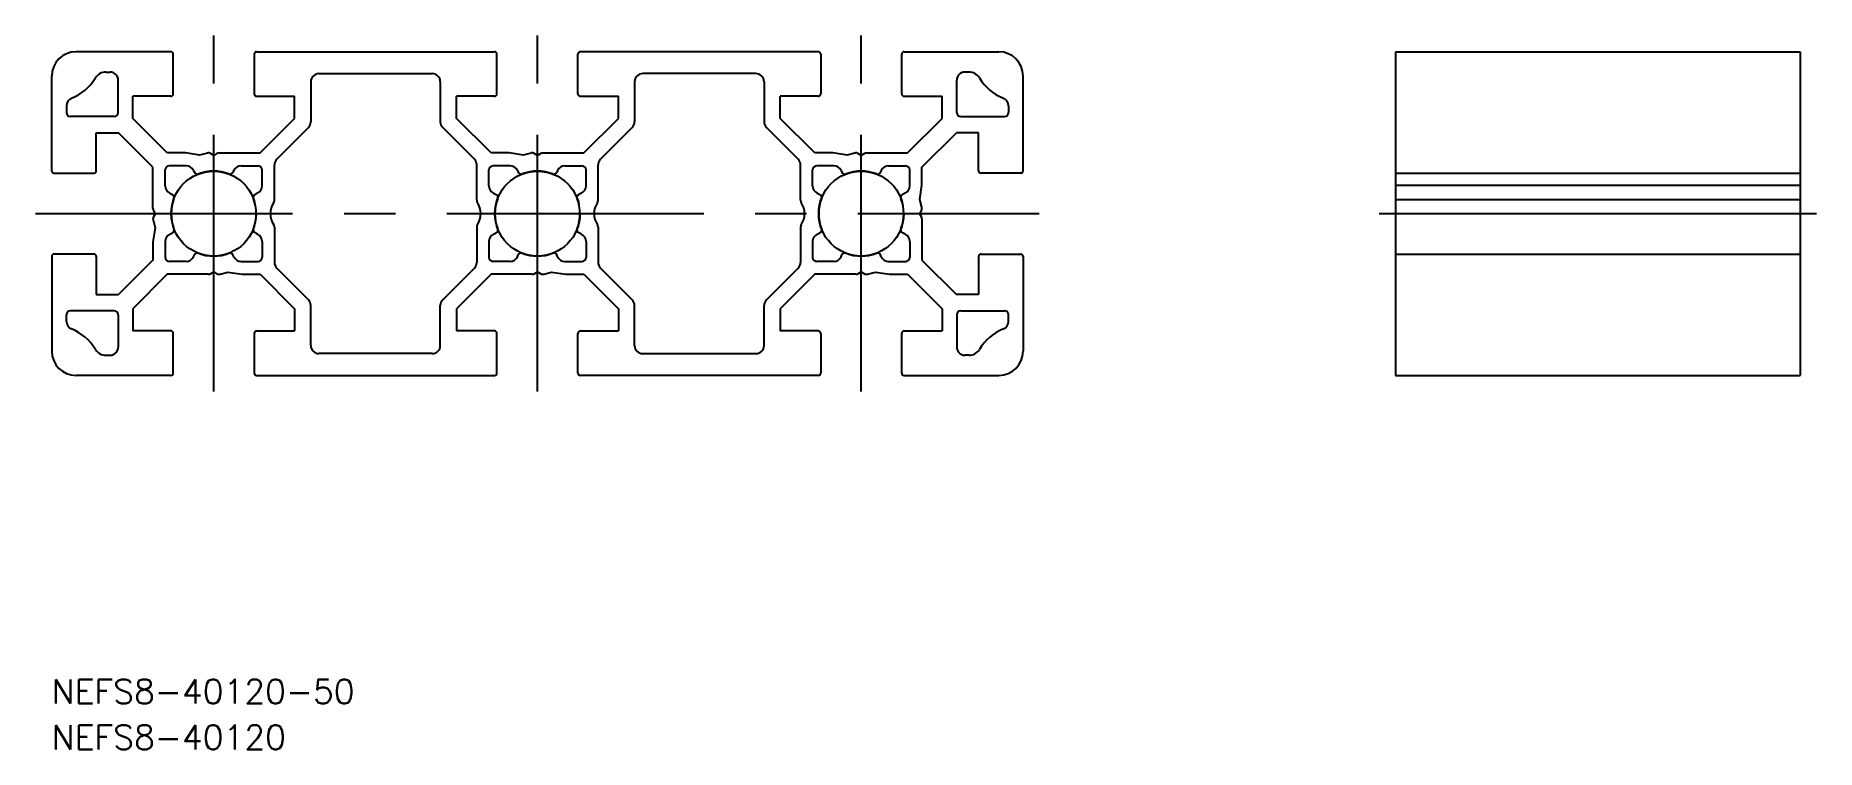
# Model space of a CAD drawing. Extents: x -62 to 158, y -66 to 22.
import ezdxf

# ---------------------------------------------------------------- set-up
doc = ezdxf.new("R2010")
doc.units = 0
doc.linetypes.add('CENTER', pattern=[50.8, 31.75, -6.35, 6.35, -6.35])
doc.linetypes.add('PHANTOM', pattern=[63.5, 31.75, -6.35, 6.35, -6.35, 6.35, -6.35])
doc.layers.get('0').update_dxf_attribs({"linetype": 'CONTINUOUS'})
doc.layers.add('CENTER', color=1, linetype='CENTER')
doc.styles.get("Standard").update_dxf_attribs({"font": 'txt.shx', "height": 3, "bigfont": 'bigfont.shx'})

# ---------------------------------------------------------------- blocks, each defined once
blk = doc.blocks.new('*U24')
at = {"color": 7, "linetype": 'CONTINUOUS'}
blk.add_text('NEFS8-40120-50', height=3, dxfattribs=at).set_placement((-60, -60.55))
blk = doc.blocks.new('*U25')
at = {"color": 7, "linetype": 'CONTINUOUS'}
blk.add_text('NEFS8-40120', height=3, dxfattribs=at).set_placement((-60, -66.21))

msp = doc.modelspace()

# ---------------------------------------------------------------- linework, layer by layer
at = {"color": 7, "linetype": 'CONTINUOUS'}
for p, q in [((-45.299999, 20), (-56.999999, 20)), ((-34.699999, 20), (-5.299999, 20)), ((34.700001, 20), (5.300001, 20)), ((45.300001, 20), (57.000001, 20)), ((106.006694, 20), (156.006694, 20)), ((106.006694, 20), (106.006694, -20)), ((156.006694, 20), (156.006694, -20)), ((-44.999999, 14.8), (-44.999999, 19.7)), ((-34.999999, 19.7), (-34.999999, 14.8)), ((-4.999999, 14.8), (-4.999999, 19.7)), ((5.000001, 14.8), (5.000001, 19.7)), ((35.000001, 19.7), (35.000001, 14.8)), ((45.000001, 14.8), (45.000001, 19.7)), ((-59.999999, 5.3), (-59.999999, 17)), ((-53.320486, 17.5), (-52.799999, 17.5)), ((-51.799999, 12.5), (-51.799999, 16.5)), ((-27.999999, 16.3), (-27.999999, 11.353554)), ((-26.999999, 17.3), (-12.999999, 17.3)), ((-11.999999, 16.3), (-11.999999, 11.353554)), ((12.000001, 16.3), (12.000001, 11.353554)), ((27.000001, 17.3), (13.000001, 17.3)), ((28.000001, 16.3), (28.000001, 11.353554)), ((51.800001, 12.5), (51.800001, 16.5)), ((53.320487, 17.5), (52.800001, 17.5)), ((60.000001, 5.3), (60.000001, 17)), ((-58.199999, 13.325422), (-58.199999, 12.5)), ((-49.999999, 11.767767), (-49.999999, 14.5)), ((-45.299999, 14.5), (-49.999999, 14.5)), ((-34.699999, 14.5), (-29.999999, 14.5)), ((-29.999999, 11.767767), (-29.999999, 14.5)), ((-9.999999, 11.767767), (-9.999999, 14.5)), ((-5.299999, 14.5), (-9.999999, 14.5)), ((5.300001, 14.5), (10.000001, 14.5)), ((10.000001, 11.767767), (10.000001, 14.5)), ((30.000001, 11.767767), (30.000001, 14.5)), ((34.700001, 14.5), (30.000001, 14.5)), ((45.300001, 14.5), (50.000001, 14.5)), ((50.000001, 11.767767), (50.000001, 14.5)), ((58.200001, 13.325422), (58.200001, 12.5)), ((-52.299999, 12), (-57.699999, 12)), ((-45.732232, 7.5), (-49.999999, 11.767767)), ((-34.267766, 7.5), (-29.999999, 11.767767)), ((-5.732232, 7.5), (-9.999999, 11.767767)), ((5.732234, 7.5), (10.000001, 11.767767)), ((34.267768, 7.5), (30.000001, 11.767767)), ((45.732234, 7.5), (50.000001, 11.767767)), ((52.300001, 12), (57.700001, 12)), ((-54.499999, 5.3), (-54.499999, 10)), ((-54.499999, 10), (-51.767766, 10)), ((-47.499999, 5.732233), (-51.767766, 10)), ((-28.292893, 10.646447), (-32.207106, 6.732233)), ((-7.792893, 6.732233), (-11.707106, 10.646447)), ((7.792894, 6.732233), (11.707107, 10.646447)), ((28.292894, 10.646447), (32.207107, 6.732233)), ((47.500001, 5.732233), (51.767768, 10)), ((54.500001, 10), (51.767768, 10)), ((54.500001, 5.3), (54.500001, 10)), ((-43.499999, 7.5), (-45.732232, 7.5)), ((-41.752412, 7.223209), (-43.499999, 7.5)), ((-40.782998, 7.482962), (-41.752412, 7.223209)), ((-39.999999, 7.2), (-40.403589, 7.433012)), ((-39.596409, 7.433012), (-39.999999, 7.2)), ((-39.346409, 7.5), (-34.267766, 7.5)), ((-3.499999, 7.5), (-5.732232, 7.5)), ((-1.752412, 7.223209), (-3.499999, 7.5)), ((-0.782998, 7.482962), (-1.752412, 7.223209)), ((0.000001, 7.2), (-0.403589, 7.433012)), ((0.403591, 7.433012), (0.000001, 7.2)), ((0.653591, 7.5), (5.732234, 7.5)), ((36.500001, 7.5), (34.267768, 7.5)), ((38.247588, 7.223209), (36.500001, 7.5)), ((39.217002, 7.482962), (38.247588, 7.223209)), ((40.000001, 7.2), (39.596411, 7.433012)), ((40.403591, 7.433012), (40.000001, 7.2)), ((40.653591, 7.5), (45.732234, 7.5)), ((-59.699999, 5), (-54.799999, 5)), ((-47.499999, 0.65359), (-47.499999, 5.732233)), ((-45.999999, 3.434916), (-45.999999, 5.4)), ((-43.388285, 5.9), (-45.499999, 5.9)), ((-42.481977, 5.322618), (-42.381801, 5.10779)), ((-37.518022, 5.322618), (-37.618198, 5.10779)), ((-36.611714, 5.9), (-34.499999, 5.9)), ((-33.999999, 3.434916), (-33.999999, 5.4)), ((-32.499999, 1.658313), (-32.499999, 6.025126)), ((-7.499999, 1.658313), (-7.499999, 6.025126)), ((-5.999999, 3.434916), (-5.999999, 5.4)), ((-3.388285, 5.9), (-5.499999, 5.9)), ((-2.481977, 5.322618), (-2.381801, 5.10779)), ((2.481978, 5.322618), (2.381802, 5.10779)), ((3.388286, 5.9), (5.500001, 5.9)), ((6.000001, 3.434916), (6.000001, 5.4)), ((7.500001, 1.658313), (7.500001, 6.025126)), ((32.500001, 1.658313), (32.500001, 6.025126)), ((34.000001, 3.434916), (34.000001, 5.4)), ((36.611715, 5.9), (34.500001, 5.9)), ((37.518023, 5.322618), (37.618199, 5.10779)), ((42.481978, 5.322618), (42.381802, 5.10779)), ((43.388286, 5.9), (45.500001, 5.9)), ((46.000001, 3.434916), (46.000001, 5.4)), ((47.500001, 3.5), (47.500001, 5.732233)), ((59.700001, 5), (54.800001, 5)), ((106.006694, 5), (156.006694, 5)), ((-45.422618, 2.528609), (-45.10779, 2.381802)), ((-34.577381, 2.528609), (-34.892209, 2.381802)), ((-5.422618, 2.528609), (-5.10779, 2.381802)), ((5.422619, 2.528609), (5.107791, 2.381802)), ((34.577382, 2.528609), (34.89221, 2.381802)), ((45.422619, 2.528609), (45.107791, 2.381802)), ((47.22321, 1.752413), (47.500001, 3.5)), ((106.006694, 3.5), (156.006694, 3.5)), ((-47.433011, 0.40359), (-47.199999, 0)), ((-47.199999, 0), (-47.433011, -0.40359)), ((47.200001, 0), (47.433013, 0.40359)), ((47.482963, 0.782999), (47.22321, 1.752413)), ((106.006694, 1.752412), (156.006694, 1.752412)), ((106.006694, 0), (156.006694, 0)), ((-47.223208, -1.752413), (-47.499999, -3.5)), ((-47.482961, -0.782999), (-47.223208, -1.752413)), ((-32.499999, -1.658312), (-32.499999, -6.025126)), ((-7.499999, -1.658312), (-7.499999, -6.025126)), ((7.500001, -1.658312), (7.500001, -6.025126)), ((32.500001, -1.658312), (32.500001, -6.025126)), ((47.433013, -0.40359), (47.200001, 0)), ((47.500001, -0.65359), (47.500001, -5.732233)), ((-47.499999, -3.5), (-47.499999, -5.732233)), ((-45.999999, -3.434916), (-45.999999, -5.4)), ((-45.422618, -2.528608), (-45.10779, -2.381801)), ((-34.577381, -2.528608), (-34.892209, -2.381801)), ((-33.999999, -3.434916), (-33.999999, -5.4)), ((-5.999999, -3.434916), (-5.999999, -5.4)), ((-5.422618, -2.528608), (-5.10779, -2.381801)), ((5.422619, -2.528608), (5.107791, -2.381801)), ((6.000001, -3.434916), (6.000001, -5.4)), ((34.000001, -3.434916), (34.000001, -5.4)), ((34.577382, -2.528608), (34.89221, -2.381801)), ((45.422619, -2.528608), (45.107791, -2.381801)), ((46.000001, -3.434916), (46.000001, -5.4)), ((-59.999999, -5.3), (-59.999999, -17)), ((-54.799999, -5), (-59.699999, -5)), ((-54.499999, -5.3), (-54.499999, -10)), ((-47.499999, -5.732233), (-51.767766, -10)), ((-43.388285, -5.9), (-45.499999, -5.9)), ((-42.481977, -5.322618), (-42.381801, -5.10779)), ((-37.518022, -5.322618), (-37.618198, -5.10779)), ((-36.611714, -5.9), (-34.499999, -5.9)), ((-3.388285, -5.9), (-5.499999, -5.9)), ((-2.481977, -5.322618), (-2.381801, -5.10779)), ((2.481978, -5.322618), (2.381802, -5.10779)), ((3.388286, -5.9), (5.500001, -5.9)), ((36.611715, -5.9), (34.500001, -5.9)), ((37.518023, -5.322618), (37.618199, -5.10779)), ((42.481978, -5.322618), (42.381802, -5.10779)), ((43.388286, -5.9), (45.500001, -5.9)), ((47.500001, -5.732233), (51.767768, -10)), ((54.500001, -5.3), (54.500001, -10)), ((54.800001, -5), (59.700001, -5)), ((60.000001, -5.3), (60.000001, -17)), ((106.006694, -5), (156.006694, -5)), ((-45.732232, -7.5), (-49.999999, -11.767767)), ((-40.653589, -7.5), (-45.732232, -7.5)), ((-40.403589, -7.433012), (-39.999999, -7.2)), ((-39.999999, -7.2), (-39.596409, -7.433012)), ((-39.217, -7.482962), (-38.247586, -7.223209)), ((-38.247586, -7.223209), (-36.499999, -7.5)), ((-36.499999, -7.5), (-34.267766, -7.5)), ((-34.267766, -7.5), (-29.999999, -11.767767)), ((-32.207106, -6.732233), (-28.292893, -10.646446)), ((-11.707106, -10.646446), (-7.792893, -6.732233)), ((-5.732232, -7.5), (-9.999999, -11.767767)), ((-0.653589, -7.5), (-5.732232, -7.5)), ((-0.403589, -7.433012), (0.000001, -7.2)), ((0.000001, -7.2), (0.403591, -7.433012)), ((0.783, -7.482962), (1.752414, -7.223209)), ((1.752414, -7.223209), (3.500001, -7.5)), ((3.500001, -7.5), (5.732234, -7.5)), ((5.732234, -7.5), (10.000001, -11.767767)), ((11.707107, -10.646446), (7.792894, -6.732233)), ((32.207107, -6.732233), (28.292894, -10.646446)), ((34.267768, -7.5), (30.000001, -11.767767)), ((39.346411, -7.5), (34.267768, -7.5)), ((39.596411, -7.433012), (40.000001, -7.2)), ((40.000001, -7.2), (40.403591, -7.433012)), ((40.783, -7.482962), (41.752414, -7.223209)), ((41.752414, -7.223209), (43.500001, -7.5)), ((43.500001, -7.5), (45.732234, -7.5)), ((45.732234, -7.5), (50.000001, -11.767767)), ((-54.499999, -10), (-51.767766, -10)), ((54.500001, -10), (51.767768, -10)), ((-58.199999, -13.325421), (-58.199999, -12.5)), ((-52.299999, -12), (-57.699999, -12)), ((-51.799999, -12.5), (-51.799999, -16.5)), ((-49.999999, -11.767767), (-49.999999, -14.5)), ((-29.999999, -11.767767), (-29.999999, -14.5)), ((-27.999999, -16.3), (-27.999999, -11.353553)), ((-11.999999, -16.3), (-11.999999, -11.353553)), ((-9.999999, -11.767767), (-9.999999, -14.5)), ((10.000001, -11.767767), (10.000001, -14.5)), ((12.000001, -16.3), (12.000001, -11.353553)), ((28.000001, -16.3), (28.000001, -11.353553)), ((30.000001, -11.767767), (30.000001, -14.5)), ((50.000001, -11.767767), (50.000001, -14.5)), ((51.800001, -12.5), (51.800001, -16.5)), ((52.300001, -12), (57.700001, -12)), ((58.200001, -13.325421), (58.200001, -12.5)), ((-45.299999, -14.5), (-49.999999, -14.5)), ((-44.999999, -19.7), (-44.999999, -14.8)), ((-34.999999, -14.8), (-34.999999, -19.7)), ((-34.699999, -14.5), (-29.999999, -14.5)), ((-5.299999, -14.5), (-9.999999, -14.5)), ((-4.999999, -19.7), (-4.999999, -14.8)), ((5.000001, -19.7), (5.000001, -14.8)), ((5.300001, -14.5), (10.000001, -14.5)), ((34.700001, -14.5), (30.000001, -14.5)), ((35.000001, -14.8), (35.000001, -19.7)), ((45.000001, -19.7), (45.000001, -14.8)), ((45.300001, -14.5), (50.000001, -14.5)), ((-53.320486, -17.5), (-52.799999, -17.5)), ((-12.999999, -17.3), (-26.999999, -17.3)), ((13.000001, -17.3), (27.000001, -17.3)), ((53.320487, -17.5), (52.800001, -17.5)), ((-45.299999, -20), (-56.999999, -20)), ((-34.699999, -20), (-5.299999, -20)), ((34.700001, -20), (5.300001, -20)), ((45.300001, -20), (57.000001, -20)), ((106.006694, -20), (156.006694, -20))]:
    msp.add_line(p, q, dxfattribs=at)
at = {"color": 3, "linetype": 'PHANTOM'}
for centre in [(-39.999999, 0), (0.000001, 0), (40.000001, 0)]:
    msp.add_circle(centre, 5.25, dxfattribs=at)
at = {"color": 7, "linetype": 'CONTINUOUS'}
for centre, radius, start, end in [((-56.999999, 17), 3, 90, 180), ((-45.299999, 19.7), 0.3, 0, 90), ((-34.699999, 19.7), 0.3, 90, 180), ((-5.299999, 19.7), 0.3, 0, 90), ((5.300001, 19.7), 0.3, 90, 180), ((34.700001, 19.7), 0.3, 0, 90), ((45.300001, 19.7), 0.3, 90, 180), ((57.000001, 17), 3, 0, 90), ((-59.899999, 20), 6.2, 292.024313, 328.702588), ((-53.320486, 16), 1.5, 90, 148.702588), ((-52.799999, 16.5), 1, 0, 90), ((-26.999999, 16.3), 1, 90, 180), ((-12.999999, 16.3), 1, 0, 90), ((13.000001, 16.3), 1, 90, 180), ((27.000001, 16.3), 1, 0, 90), ((52.800001, 16.5), 1, 90, 180), ((53.320487, 16), 1.5, 31.297412, 90), ((59.900001, 20), 6.2, 211.297412, 247.975687), ((-57.199999, 13.325422), 1, 112.024313, 180), ((-45.299999, 14.8), 0.3, 270, 0), ((-34.699999, 14.8), 0.3, 180, 270), ((-5.299999, 14.8), 0.3, 270, 0), ((5.300001, 14.8), 0.3, 180, 270), ((34.700001, 14.8), 0.3, 270, 0), ((45.300001, 14.8), 0.3, 180, 270), ((57.200001, 13.325422), 1, 0, 67.975687), ((-57.699999, 12.5), 0.5, 180, 270), ((-52.299999, 12.5), 0.5, 270, 0), ((-28.999999, 11.353554), 1, 315, 0), ((-10.999999, 11.353554), 1, 180, 225), ((11.000001, 11.353554), 1, 315, 0), ((29.000001, 11.353554), 1, 180, 225), ((52.300001, 12.5), 0.5, 180, 270), ((57.700001, 12.5), 0.5, 270, 0), ((-40.653589, 7), 0.5, 60, 105), ((-39.346409, 7), 0.5, 90, 120), ((-31.499999, 6.025126), 1, 135, 180), ((-8.499999, 6.025126), 1, 0, 45), ((-0.653589, 7), 0.5, 60, 105), ((0.653591, 7), 0.5, 90, 120), ((8.500001, 6.025126), 1, 135, 180), ((31.500001, 6.025126), 1, 0, 45), ((39.346411, 7), 0.5, 60, 105), ((40.653591, 7), 0.5, 90, 120), ((-59.699999, 5.3), 0.3, 180, 270), ((-54.799999, 5.3), 0.3, 270, 0), ((-45.499999, 5.4), 0.5, 90, 180), ((-43.388285, 4.9), 1, 25, 90), ((-42.019278, 5.276838), 0.4, 205, 290.940265), ((-39.999999, 0), 5.25, 69.059735, 110.940265), ((-37.980721, 5.276838), 0.4, 249.059735, 335), ((-36.611714, 4.9), 1, 90, 155), ((-34.499999, 5.4), 0.5, 0, 90), ((-5.499999, 5.4), 0.5, 90, 180), ((-3.388285, 4.9), 1, 25, 90), ((-2.019278, 5.276838), 0.4, 205, 290.940265), ((0.000001, 0), 5.25, 69.059735, 110.940265), ((2.019279, 5.276838), 0.4, 249.059735, 335), ((3.388286, 4.9), 1, 90, 155), ((5.500001, 5.4), 0.5, 0, 90), ((34.500001, 5.4), 0.5, 90, 180), ((36.611715, 4.9), 1, 25, 90), ((37.980722, 5.276838), 0.4, 205, 290.940265), ((40.000001, 0), 5.25, 69.059735, 110.940265), ((42.019279, 5.276838), 0.4, 249.059735, 335), ((43.388286, 4.9), 1, 90, 155), ((45.500001, 5.4), 0.5, 0, 90), ((54.800001, 5.3), 0.3, 180, 270), ((59.700001, 5.3), 0.3, 270, 0), ((-44.999999, 3.434916), 1, 180, 245), ((-45.276837, 2.019279), 0.4, 339.059735, 65), ((-34.723162, 2.019279), 0.4, 115, 200.940265), ((-34.999999, 3.434916), 1, 295, 0), ((-4.999999, 3.434916), 1, 180, 245), ((-5.276837, 2.019279), 0.4, 339.059735, 65), ((5.276838, 2.019279), 0.4, 115, 200.940265), ((5.000001, 3.434916), 1, 295, 0), ((35.000001, 3.434916), 1, 180, 245), ((34.723163, 2.019279), 0.4, 339.059735, 65), ((45.276838, 2.019279), 0.4, 115, 200.940265), ((45.000001, 3.434916), 1, 295, 0), ((-46.999999, 0.65359), 0.5, 180, 210), ((-39.999999, 0), 5.25, 159.059735, 200.940265), ((-39.999999, 0), 5.25, 339.059735, 20.940265), ((-30.499999, 0), 2.5, 146.44269, 213.55731), ((-32.999999, 1.658313), 0.5, 326.44269, 0), ((-6.999999, 1.658313), 0.5, 180, 213.55731), ((-9.499999, 0), 2.5, 326.44269, 33.55731), ((0.000001, 0), 5.25, 159.059735, 200.940265), ((0.000001, 0), 5.25, 339.059735, 20.940265), ((9.500001, 0), 2.5, 146.44269, 213.55731), ((7.000001, 1.658313), 0.5, 326.44269, 0), ((33.000001, 1.658313), 0.5, 180, 213.55731), ((30.500001, 0), 2.5, 326.44269, 33.55731), ((40.000001, 0), 5.25, 159.059735, 200.940265), ((40.000001, 0), 5.25, 339.059735, 20.940265), ((47.000001, 0.65359), 0.5, 330, 15), ((-46.999999, -0.65359), 0.5, 150, 195), ((-45.276837, -2.019278), 0.4, 295, 20.940265), ((-34.723162, -2.019278), 0.4, 159.059735, 245), ((-32.999999, -1.658312), 0.5, 0, 33.55731), ((-6.999999, -1.658312), 0.5, 146.44269, 180), ((-5.276837, -2.019278), 0.4, 295, 20.940265), ((5.276838, -2.019278), 0.4, 159.059735, 245), ((7.000001, -1.658312), 0.5, 0, 33.55731), ((33.000001, -1.658312), 0.5, 146.44269, 180), ((34.723163, -2.019278), 0.4, 295, 20.940265), ((45.276838, -2.019278), 0.4, 159.059735, 245), ((47.000001, -0.65359), 0.5, 0, 30), ((-44.999999, -3.434916), 1, 115, 180), ((-34.999999, -3.434916), 1, 0, 65), ((-4.999999, -3.434916), 1, 115, 180), ((5.000001, -3.434916), 1, 0, 65), ((35.000001, -3.434916), 1, 115, 180), ((45.000001, -3.434916), 1, 0, 65), ((-59.699999, -5.3), 0.3, 90, 180), ((-54.799999, -5.3), 0.3, 0, 90), ((-45.499999, -5.4), 0.5, 180, 270), ((-43.388285, -4.9), 1, 270, 335), ((-42.019278, -5.276837), 0.4, 69.059735, 155), ((-39.999999, 0), 5.25, 249.059735, 290.940265), ((-37.980721, -5.276837), 0.4, 25, 110.940265), ((-36.611714, -4.9), 1, 205, 270), ((-34.499999, -5.4), 0.5, 270, 0), ((-31.499999, -6.025126), 1, 180, 225), ((-8.499999, -6.025126), 1, 315, 0), ((-5.499999, -5.4), 0.5, 180, 270), ((-3.388285, -4.9), 1, 270, 335), ((-2.019278, -5.276837), 0.4, 69.059735, 155), ((0.000001, 0), 5.25, 249.059735, 290.940265), ((2.019279, -5.276837), 0.4, 25, 110.940265), ((3.388286, -4.9), 1, 205, 270), ((5.500001, -5.4), 0.5, 270, 0), ((8.500001, -6.025126), 1, 180, 225), ((31.500001, -6.025126), 1, 315, 0), ((34.500001, -5.4), 0.5, 180, 270), ((36.611715, -4.9), 1, 270, 335), ((37.980722, -5.276837), 0.4, 69.059735, 155), ((40.000001, 0), 5.25, 249.059735, 290.940265), ((42.019279, -5.276837), 0.4, 25, 110.940265), ((43.388286, -4.9), 1, 205, 270), ((45.500001, -5.4), 0.5, 270, 0), ((54.800001, -5.3), 0.3, 90, 180), ((59.700001, -5.3), 0.3, 0, 90), ((-40.653589, -7), 0.5, 270, 300), ((-39.346409, -7), 0.5, 240, 285), ((-0.653589, -7), 0.5, 270, 300), ((0.653591, -7), 0.5, 240, 285), ((39.346411, -7), 0.5, 270, 300), ((40.653591, -7), 0.5, 240, 285), ((-28.999999, -11.353553), 1, 0, 45), ((-10.999999, -11.353553), 1, 135, 180), ((11.000001, -11.353553), 1, 0, 45), ((29.000001, -11.353553), 1, 135, 180), ((-57.699999, -12.5), 0.5, 90, 180), ((-52.299999, -12.5), 0.5, 0, 90), ((52.300001, -12.5), 0.5, 90, 180), ((57.700001, -12.5), 0.5, 0, 90), ((-57.199999, -13.325421), 1, 180, 247.975687), ((-59.899999, -20), 6.2, 31.297412, 67.975687), ((-45.299999, -14.8), 0.3, 0, 90), ((-34.699999, -14.8), 0.3, 90, 180), ((-5.299999, -14.8), 0.3, 0, 90), ((5.300001, -14.8), 0.3, 90, 180), ((34.700001, -14.8), 0.3, 0, 90), ((45.300001, -14.8), 0.3, 90, 180), ((59.900001, -20), 6.2, 112.024313, 148.702588), ((57.200001, -13.325421), 1, 292.024313, 0), ((-56.999999, -17), 3, 180, 270), ((-53.320486, -16), 1.5, 211.297412, 270), ((-52.799999, -16.5), 1, 270, 0), ((-26.999999, -16.3), 1, 180, 270), ((-12.999999, -16.3), 1, 270, 0), ((13.000001, -16.3), 1, 180, 270), ((27.000001, -16.3), 1, 270, 0), ((52.800001, -16.5), 1, 180, 270), ((53.320487, -16), 1.5, 270, 328.702588), ((57.000001, -17), 3, 270, 0), ((-45.299999, -19.7), 0.3, 270, 0), ((-34.699999, -19.7), 0.3, 180, 270), ((-5.299999, -19.7), 0.3, 270, 0), ((5.300001, -19.7), 0.3, 180, 270), ((34.700001, -19.7), 0.3, 270, 0), ((45.300001, -19.7), 0.3, 180, 270)]:
    msp.add_arc(centre, radius, start, end, dxfattribs=at)
at = {"layer": 'CENTER', "color": 1, "linetype": 'CENTER'}
for p, q in [((-39.999999, -22), (-39.999999, 22)), ((0.000001, -22), (0.000001, 22)), ((40.000001, -22), (40.000001, 22)), ((-61.999999, 0), (62.000001, 0)), ((104.006694, 0), (158.006694, 0))]:
    msp.add_line(p, q, dxfattribs=at)

# ---------------------------------------------------------------- block references
at = {"color": 7, "linetype": 'CONTINUOUS'}
for name in ['*U24', '*U25']:
    msp.add_blockref(name, (0, 0), dxfattribs=at)

doc.saveas('drawing.dxf')
